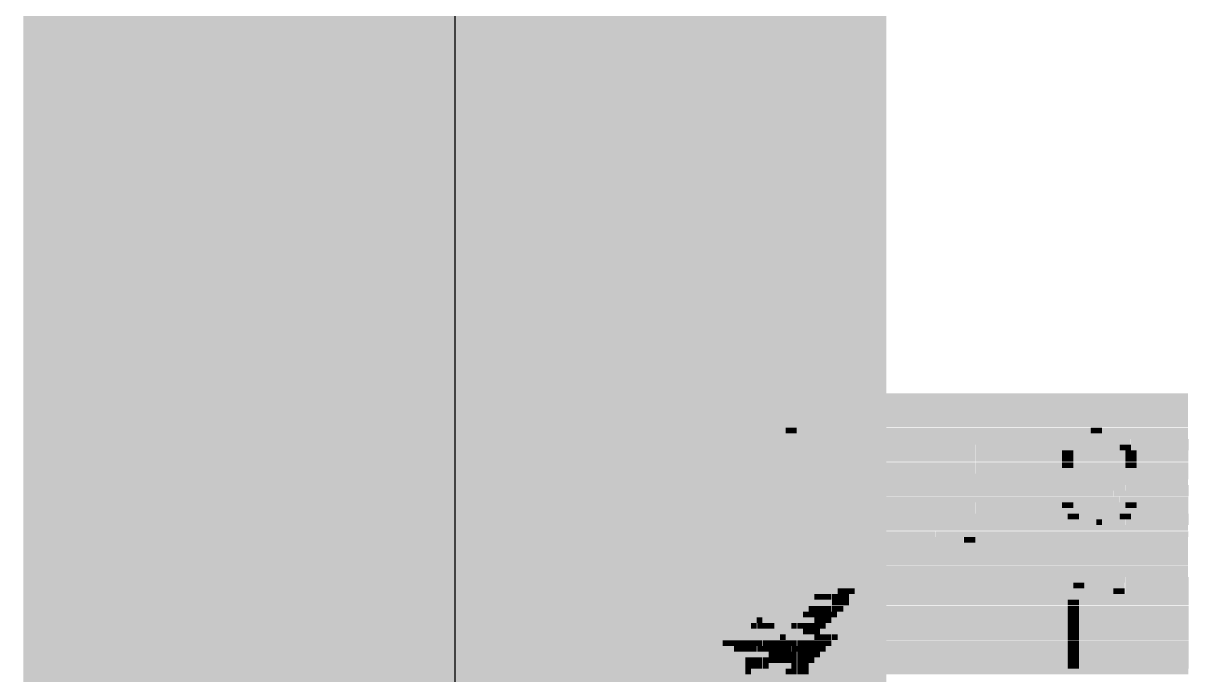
# Model space of a CAD drawing. Extents: x -0.1 to 41.6, y -0.1 to 60.7.
# Drawn here: x -0.0762 to 0.1296, y 0.0798 to 0.1949 of the extents above; entities that cross this region are included whole.
import ezdxf

# ---------------------------------------------------------------- set-up
doc = ezdxf.new("R2010")
doc.units = 0
for name, color, linetype in [('1', 12, 'CONTINUOUS'), ('16', 132, 'CONTINUOUS'), ('20', 31, 'CONTINUOUS'), ('201', 132, 'CONTINUOUS'), ('202', 110, 'CONTINUOUS')]:
    doc.layers.add(name, color=color, linetype=linetype)

# ---------------------------------------------------------------- blocks, each defined once
blk = doc.blocks.new('RECT')
blk.add_solid([(-0.5, -0.5), (0.5, -0.5), (-0.5, 0.5), (0.5, 0.5)])

msp = doc.modelspace()

# ---------------------------------------------------------------- linework, layer by layer
at = {"layer": '1', "const_width": 0.1524}
msp.add_lwpolyline([(0, 0), (0, 60.579)], dxfattribs=at)
at = {"layer": '16', "const_width": 0.1524}
msp.add_lwpolyline([(0, 0), (0, 60.579)], dxfattribs=at)
at = {"layer": '20'}
msp.add_line((0, 60.63), (0, 0), dxfattribs=at)

# ---------------------------------------------------------------- block references
at = {"layer": '201', "yscale": 0.001}
for p, xscale in [((0.0183, 0.1229), 0.0071), ((0.0183, 0.1219), 0.0071), ((0.0284, 0.1229), 0.0051), ((0.029, 0.1219), 0.0061), ((0.0381, 0.1219), 0.0061), ((0.0386, 0.1229), 0.0051), ((0.0483, 0.1229), 0.0061), ((0.0483, 0.1219), 0.0061), ((0.0584, 0.1219), 0.0061), ((0.0569, 0.1229), 0.003), ((0.0599, 0.1229), 0.001), ((0.0681, 0.1229), 0.0051), ((0.0686, 0.1219), 0.0061), ((0.0777, 0.1219), 0.0061), ((0.0782, 0.1229), 0.0051), ((0.0884, 0.1219), 0.0071), ((0.0889, 0.1229), 0.0061), ((0.1133, 0.1219), 0.0081), ((0.1133, 0.1229), 0.002), ((0.0183, 0.1209), 0.0071), ((0.0183, 0.1199), 0.0071), ((0.0183, 0.1189), 0.0071), ((0.029, 0.1209), 0.0061), ((0.029, 0.1199), 0.0061), ((0.029, 0.1189), 0.0061), ((0.0381, 0.1209), 0.0061), ((0.0381, 0.1199), 0.0061), ((0.0381, 0.1189), 0.0061), ((0.0483, 0.1209), 0.0061), ((0.0483, 0.1199), 0.0061), ((0.0483, 0.1189), 0.0061), ((0.0584, 0.1209), 0.0061), ((0.0584, 0.1199), 0.0061), ((0.0584, 0.1189), 0.0061), ((0.0686, 0.1209), 0.0061), ((0.0686, 0.1199), 0.0061), ((0.0686, 0.1189), 0.0061), ((0.0777, 0.1209), 0.0061), ((0.0777, 0.1199), 0.0061), ((0.0777, 0.1189), 0.0061), ((0.0884, 0.1209), 0.0071), ((0.0884, 0.1199), 0.0071), ((0.0884, 0.1189), 0.0071), ((0.1087, 0.1199), 0.0031), ((0.1082, 0.1189), 0.002), ((0.1097, 0.1209), 0.0031), ((0.1173, 0.1209), 0.0041), ((0.1184, 0.1199), 0.002), ((0.1194, 0.1189), 0.002), ((0.0183, 0.1179), 0.0071), ((0.029, 0.1179), 0.0061), ((0.0381, 0.1179), 0.0061), ((0.0483, 0.1179), 0.0061), ((0.0584, 0.1179), 0.0061), ((0.0686, 0.1179), 0.0061), ((0.0777, 0.1179), 0.0061), ((0.0884, 0.1179), 0.0071), ((0.1082, 0.1179), 0.002), ((0.1194, 0.1179), 0.002), ((0.0183, 0.1168), 0.0071), ((0.0183, 0.1158), 0.0071), ((0.0183, 0.1148), 0.0071), ((0.029, 0.1168), 0.0061), ((0.029, 0.1158), 0.0061), ((0.029, 0.1148), 0.0061), ((0.0381, 0.1168), 0.0061), ((0.0381, 0.1158), 0.0061), ((0.0381, 0.1148), 0.0061), ((0.0483, 0.1168), 0.0061), ((0.0483, 0.1158), 0.0061), ((0.0483, 0.1148), 0.0061), ((0.0584, 0.1168), 0.0061), ((0.0584, 0.1158), 0.0061), ((0.0584, 0.1148), 0.0061), ((0.0686, 0.1168), 0.0061), ((0.0686, 0.1158), 0.0061), ((0.0686, 0.1148), 0.0061), ((0.0777, 0.1168), 0.0061), ((0.0777, 0.1158), 0.0061), ((0.0782, 0.1148), 0.0051), ((0.0884, 0.1168), 0.0071), ((0.0884, 0.1158), 0.0071), ((0.0884, 0.1148), 0.0071), ((0.1087, 0.1158), 0.0031), ((0.1082, 0.1168), 0.002), ((0.1107, 0.1148), 0.0051), ((0.1194, 0.1168), 0.002), ((0.0183, 0.1138), 0.0071), ((0.0183, 0.1128), 0.0071), ((0.029, 0.1138), 0.0061), ((0.029, 0.1128), 0.0061), ((0.0381, 0.1138), 0.0061), ((0.0381, 0.1128), 0.0061), ((0.0483, 0.1138), 0.0061), ((0.0483, 0.1128), 0.0061), ((0.0584, 0.1138), 0.0061), ((0.0584, 0.1128), 0.0061), ((0.0686, 0.1138), 0.0061), ((0.0686, 0.1128), 0.0061), ((0.0782, 0.1138), 0.0051), ((0.0787, 0.1128), 0.0061), ((0.0884, 0.1138), 0.0071), ((0.0884, 0.1128), 0.0071), ((0.1133, 0.1138), 0.0081), ((0.1158, 0.1128), 0.0051), ((0.0183, 0.1118), 0.0071), ((0.0183, 0.1107), 0.0071), ((0.029, 0.1118), 0.0061), ((0.029, 0.1107), 0.0061), ((0.0381, 0.1118), 0.0061), ((0.0381, 0.1107), 0.0061), ((0.0483, 0.1118), 0.0061), ((0.0483, 0.1107), 0.0061), ((0.0584, 0.1118), 0.0061), ((0.0584, 0.1107), 0.0061), ((0.0686, 0.1118), 0.0061), ((0.0686, 0.1107), 0.0061), ((0.0782, 0.1118), 0.0071), ((0.0777, 0.1107), 0.0061), ((0.0884, 0.1118), 0.0071), ((0.0884, 0.1107), 0.0071), ((0.1179, 0.1118), 0.0031), ((0.1189, 0.1107), 0.0031), ((0.0183, 0.1097), 0.0071), ((0.0183, 0.1087), 0.0071), ((0.029, 0.1097), 0.0061), ((0.029, 0.1087), 0.0061), ((0.0381, 0.1097), 0.0061), ((0.0386, 0.1087), 0.0051), ((0.0483, 0.1097), 0.0061), ((0.0483, 0.1087), 0.0061), ((0.0584, 0.1097), 0.0061), ((0.0584, 0.1087), 0.0061), ((0.0686, 0.1097), 0.0061), ((0.0686, 0.1087), 0.0061), ((0.0777, 0.1097), 0.0061), ((0.0777, 0.1087), 0.0061), ((0.0884, 0.1097), 0.0071), ((0.0884, 0.1087), 0.0071), ((0.1087, 0.1087), 0.0031), ((0.1082, 0.1097), 0.002), ((0.1189, 0.1087), 0.0031), ((0.1194, 0.1097), 0.002), ((0.0183, 0.1077), 0.0071), ((0.0183, 0.1067), 0.0071), ((0.029, 0.1077), 0.0061), ((0.029, 0.1067), 0.0061), ((0.0381, 0.1077), 0.0061), ((0.0381, 0.1067), 0.0061), ((0.0483, 0.1077), 0.0061), ((0.0483, 0.1067), 0.0061), ((0.0584, 0.1077), 0.0061), ((0.0584, 0.1067), 0.0061), ((0.0681, 0.1077), 0.0051), ((0.0686, 0.1067), 0.0061), ((0.0777, 0.1077), 0.0061), ((0.0777, 0.1067), 0.0061), ((0.0884, 0.1077), 0.0071), ((0.0884, 0.1067), 0.0071), ((0.1092, 0.1077), 0.002), ((0.1113, 0.1067), 0.0041), ((0.1163, 0.1067), 0.0041), ((0.1184, 0.1077), 0.002), ((0.0183, 0.1057), 0.0071), ((0.0183, 0.1046), 0.0071), ((0.029, 0.1057), 0.0061), ((0.029, 0.1046), 0.0061), ((0.0381, 0.1057), 0.0061), ((0.0386, 0.1046), 0.0051), ((0.0483, 0.1057), 0.0061), ((0.0483, 0.1046), 0.0061), ((0.0584, 0.1057), 0.0061), ((0.0584, 0.1046), 0.0061), ((0.0686, 0.1057), 0.0061), ((0.0686, 0.1046), 0.0061), ((0.0782, 0.1057), 0.0051), ((0.0782, 0.1046), 0.0051), ((0.0879, 0.1057), 0.0061), ((0.0864, 0.1046), 0.003), ((0.1138, 0.1057), 0.0071), ((0.0183, 0.1036), 0.0071), ((0.0183, 0.1026), 0.0071), ((0.0284, 0.1036), 0.0051), ((0.029, 0.1026), 0.0061), ((0.0381, 0.1036), 0.0061), ((0.0381, 0.1026), 0.0061), ((0.0483, 0.1036), 0.0061), ((0.0483, 0.1026), 0.0061), ((0.0584, 0.1036), 0.0061), ((0.0584, 0.1026), 0.0061), ((0.0686, 0.1036), 0.0061), ((0.0686, 0.1026), 0.0061), ((0.0777, 0.1036), 0.0061), ((0.0777, 0.1026), 0.0061), ((0.0899, 0.1026), 0.0041), ((0.0909, 0.1036), 0.002), ((0.0183, 0.1016), 0.0071), ((0.0183, 0.1006), 0.0071), ((0.0284, 0.1006), 0.0051), ((0.029, 0.1016), 0.0061), ((0.0381, 0.1006), 0.0061), ((0.0386, 0.1016), 0.0051), ((0.0483, 0.1016), 0.0061), ((0.0483, 0.1006), 0.0061), ((0.0584, 0.1016), 0.0061), ((0.0584, 0.1006), 0.0061), ((0.0686, 0.1016), 0.0061), ((0.0686, 0.1006), 0.0061), ((0.0777, 0.1016), 0.0061), ((0.0772, 0.1006), 0.0051), ((0.0884, 0.1006), 0.0071), ((0.0889, 0.1016), 0.0061), ((0.1138, 0.0965), 0.0091), ((0.1138, 0.0975), 0.0051), ((0.0366, 0.0945), 0.062), ((0.0696, 0.0945), 0.002), ((0.0879, 0.0945), 0.0244), ((0.1097, 0.0945), 0.0031), ((0.1102, 0.0955), 0.002), ((0.1168, 0.0955), 0.003), ((0.1173, 0.0945), 0.002), ((0.0345, 0.0935), 0.0579), ((0.0361, 0.0925), 0.061), ((0.0655, 0.0935), 0.002), ((0.0686, 0.0925), 0.002), ((0.0691, 0.0935), 0.001), ((0.0869, 0.0925), 0.0264), ((0.0874, 0.0935), 0.0254), ((0.1097, 0.0935), 0.0031), ((0.1092, 0.0925), 0.002), ((0.1179, 0.0935), 0.0031), ((0.1179, 0.0925), 0.0031), ((0.034, 0.0914), 0.0569), ((0.0335, 0.0904), 0.0559), ((0.0635, 0.0904), 0.002), ((0.0645, 0.0914), 0.002), ((0.0665, 0.0904), 0.002), ((0.0676, 0.0914), 0.002), ((0.0859, 0.0904), 0.0284), ((0.0864, 0.0914), 0.0274), ((0.1092, 0.0914), 0.002), ((0.1092, 0.0904), 0.002), ((0.1179, 0.0914), 0.0031), ((0.1179, 0.0904), 0.0031), ((0.0295, 0.0894), 0.0478), ((0.029, 0.0884), 0.0467), ((0.0544, 0.0884), 0.002), ((0.0589, 0.0894), 0.0091), ((0.0579, 0.0884), 0.0031), ((0.0615, 0.0884), 0.002), ((0.0645, 0.0884), 0.002), ((0.0655, 0.0894), 0.002), ((0.0848, 0.0884), 0.0305), ((0.0853, 0.0894), 0.0295), ((0.1092, 0.0894), 0.002), ((0.1092, 0.0884), 0.002), ((0.1179, 0.0894), 0.0031), ((0.1179, 0.0884), 0.0031), ((0.0335, 0.0874), 0.0559), ((0.0315, 0.0864), 0.0518), ((0.061, 0.0864), 0.0051), ((0.0635, 0.0874), 0.002), ((0.066, 0.0864), 0.001), ((0.0838, 0.0864), 0.0325), ((0.0843, 0.0874), 0.0315), ((0.1092, 0.0874), 0.002), ((0.1092, 0.0864), 0.002), ((0.1179, 0.0874), 0.0031), ((0.1179, 0.0864), 0.0031), ((0.0264, 0.0853), 0.0417), ((0.0274, 0.0843), 0.0437), ((0.0493, 0.0853), 0.002), ((0.0513, 0.0843), 0.002), ((0.0523, 0.0853), 0.002), ((0.0544, 0.0843), 0.002), ((0.0554, 0.0853), 0.002), ((0.0574, 0.0843), 0.002), ((0.0584, 0.0853), 0.002), ((0.0605, 0.0843), 0.002), ((0.0615, 0.0853), 0.002), ((0.064, 0.0843), 0.001), ((0.065, 0.0853), 0.001), ((0.0828, 0.0843), 0.0345), ((0.0833, 0.0853), 0.0335), ((0.1092, 0.0853), 0.002), ((0.1092, 0.0843), 0.002), ((0.1179, 0.0853), 0.0031), ((0.1179, 0.0843), 0.0031), ((0.0284, 0.0823), 0.0457), ((0.0305, 0.0833), 0.0498), ((0.0533, 0.0823), 0.002), ((0.0564, 0.0823), 0.002), ((0.0569, 0.0833), 0.001), ((0.0594, 0.0823), 0.002), ((0.0599, 0.0833), 0.001), ((0.062, 0.0823), 0.001), ((0.063, 0.0833), 0.001), ((0.0818, 0.0823), 0.0366), ((0.0823, 0.0833), 0.0356), ((0.1092, 0.0833), 0.002), ((0.1092, 0.0823), 0.002), ((0.1179, 0.0833), 0.0031), ((0.1179, 0.0823), 0.0031), ((0.0284, 0.0813), 0.0457), ((0.0284, 0.0803), 0.0457), ((0.0533, 0.0813), 0.002), ((0.0554, 0.0803), 0.0061), ((0.0574, 0.0813), 0.0041), ((0.061, 0.0813), 0.001), ((0.061, 0.0803), 0.001), ((0.0813, 0.0813), 0.0376), ((0.0813, 0.0803), 0.0376), ((0.1092, 0.0813), 0.002), ((0.1179, 0.0813), 0.0031)]:
    msp.add_blockref('RECT', p, dxfattribs=dict(at, xscale=xscale))
at = {"layer": '202', "yscale": 0.001}
for p, xscale in [((0.0645, 0.129), 0.13), ((0.0645, 0.128), 0.13), ((0.0645, 0.127), 0.13), ((0.0645, 0.126), 0.13), ((0.0645, 0.125), 0.13), ((0.0645, 0.124), 0.13), ((0.0071, 0.1229), 0.0152), ((0.0071, 0.1219), 0.0152), ((0.0239, 0.1229), 0.0041), ((0.0239, 0.1219), 0.0041), ((0.0335, 0.1229), 0.0051), ((0.0335, 0.1219), 0.0031), ((0.0432, 0.1229), 0.0041), ((0.0432, 0.1219), 0.0041), ((0.0533, 0.1229), 0.0041), ((0.0533, 0.1219), 0.0041), ((0.0589, 0.1229), 0.001), ((0.063, 0.1229), 0.0051), ((0.0635, 0.1219), 0.0041), ((0.0732, 0.1229), 0.0051), ((0.0732, 0.1219), 0.003), ((0.0833, 0.1229), 0.0051), ((0.0828, 0.1219), 0.0041), ((0.1021, 0.1229), 0.0203), ((0.1006, 0.1219), 0.0173), ((0.1219, 0.1229), 0.0152), ((0.1234, 0.1219), 0.0122), ((0.0071, 0.1209), 0.0152), ((0.0071, 0.1199), 0.0152), ((0.0071, 0.1189), 0.0152), ((0.0239, 0.1209), 0.0041), ((0.0239, 0.1199), 0.0041), ((0.0239, 0.1189), 0.0041), ((0.0335, 0.1209), 0.0031), ((0.0335, 0.1199), 0.0031), ((0.0335, 0.1189), 0.0031), ((0.0432, 0.1209), 0.0041), ((0.0432, 0.1199), 0.0041), ((0.0432, 0.1189), 0.0041), ((0.0533, 0.1209), 0.0041), ((0.0533, 0.1199), 0.0041), ((0.0533, 0.1189), 0.0041), ((0.0635, 0.1209), 0.0041), ((0.0635, 0.1199), 0.0041), ((0.0635, 0.1189), 0.0041), ((0.0732, 0.1209), 0.003), ((0.0732, 0.1199), 0.003), ((0.0732, 0.1189), 0.003), ((0.0828, 0.1209), 0.0041), ((0.0828, 0.1199), 0.0041), ((0.0828, 0.1189), 0.0041), ((0.1001, 0.1209), 0.0163), ((0.0996, 0.1199), 0.0152), ((0.0996, 0.1189), 0.0152), ((0.1138, 0.1189), 0.0091), ((0.1138, 0.1199), 0.0071), ((0.1133, 0.1209), 0.0041), ((0.1245, 0.1209), 0.0102), ((0.1245, 0.1199), 0.0102), ((0.125, 0.1189), 0.0091), ((0.0071, 0.1179), 0.0152), ((0.0239, 0.1179), 0.0041), ((0.0335, 0.1179), 0.0031), ((0.0432, 0.1179), 0.0041), ((0.0533, 0.1179), 0.0041), ((0.0635, 0.1179), 0.0041), ((0.0732, 0.1179), 0.003), ((0.0828, 0.1179), 0.0041), ((0.0996, 0.1179), 0.0152), ((0.1138, 0.1179), 0.0091), ((0.125, 0.1179), 0.0091), ((0.0071, 0.1168), 0.0152), ((0.0071, 0.1158), 0.0152), ((0.0071, 0.1148), 0.0152), ((0.0239, 0.1168), 0.0041), ((0.0239, 0.1158), 0.0041), ((0.0239, 0.1148), 0.0041), ((0.0335, 0.1168), 0.0031), ((0.0335, 0.1158), 0.0031), ((0.0335, 0.1148), 0.0031), ((0.0432, 0.1168), 0.0041), ((0.0432, 0.1158), 0.0041), ((0.0432, 0.1148), 0.0041), ((0.0533, 0.1168), 0.0041), ((0.0533, 0.1158), 0.0041), ((0.0533, 0.1148), 0.0041), ((0.0635, 0.1168), 0.0041), ((0.0635, 0.1158), 0.0041), ((0.0635, 0.1148), 0.0041), ((0.0737, 0.1148), 0.0041), ((0.0732, 0.1168), 0.003), ((0.0732, 0.1158), 0.003), ((0.0828, 0.1168), 0.0041), ((0.0828, 0.1158), 0.0041), ((0.0828, 0.1148), 0.0041), ((0.1001, 0.1148), 0.0163), ((0.0996, 0.1168), 0.0152), ((0.0996, 0.1158), 0.0152), ((0.1138, 0.1168), 0.0091), ((0.1199, 0.1158), 0.0193), ((0.1214, 0.1148), 0.0163), ((0.125, 0.1168), 0.0091), ((0.0071, 0.1138), 0.0152), ((0.0071, 0.1128), 0.0152), ((0.0239, 0.1138), 0.0041), ((0.0239, 0.1128), 0.0041), ((0.0335, 0.1138), 0.0031), ((0.0335, 0.1128), 0.0031), ((0.0432, 0.1138), 0.0041), ((0.0432, 0.1128), 0.0041), ((0.0533, 0.1138), 0.0041), ((0.0533, 0.1128), 0.0041), ((0.0635, 0.1138), 0.0041), ((0.0635, 0.1128), 0.0041), ((0.0737, 0.1138), 0.0041), ((0.0737, 0.1128), 0.0041), ((0.0828, 0.1138), 0.0041), ((0.0833, 0.1128), 0.0031), ((0.1006, 0.1138), 0.0173), ((0.1026, 0.1128), 0.0213), ((0.1234, 0.1138), 0.0122), ((0.124, 0.1128), 0.0112), ((0.0071, 0.1118), 0.0152), ((0.0071, 0.1107), 0.0152), ((0.0239, 0.1118), 0.0041), ((0.0239, 0.1107), 0.0041), ((0.0335, 0.1118), 0.0031), ((0.0335, 0.1107), 0.0031), ((0.0432, 0.1118), 0.0041), ((0.0432, 0.1107), 0.0041), ((0.0533, 0.1118), 0.0041), ((0.0533, 0.1107), 0.0041), ((0.0635, 0.1118), 0.0041), ((0.0635, 0.1107), 0.0041), ((0.0732, 0.1118), 0.003), ((0.0732, 0.1107), 0.003), ((0.0828, 0.1107), 0.0041), ((0.0833, 0.1118), 0.0031), ((0.1041, 0.1118), 0.0244), ((0.1046, 0.1107), 0.0254), ((0.1245, 0.1118), 0.0102), ((0.125, 0.1107), 0.0091), ((0.0071, 0.1097), 0.0152), ((0.0071, 0.1087), 0.0152), ((0.0239, 0.1097), 0.0041), ((0.0239, 0.1087), 0.0041), ((0.0335, 0.1097), 0.0031), ((0.034, 0.1087), 0.0041), ((0.0432, 0.1097), 0.0041), ((0.0432, 0.1087), 0.0041), ((0.0533, 0.1097), 0.0041), ((0.0533, 0.1087), 0.0041), ((0.0635, 0.1097), 0.0041), ((0.0635, 0.1087), 0.0041), ((0.0732, 0.1097), 0.003), ((0.0732, 0.1087), 0.003), ((0.0828, 0.1097), 0.0041), ((0.0828, 0.1087), 0.0041), ((0.0996, 0.1097), 0.0152), ((0.0996, 0.1087), 0.0152), ((0.1138, 0.1097), 0.0091), ((0.1138, 0.1087), 0.0071), ((0.125, 0.1097), 0.0091), ((0.125, 0.1087), 0.0091), ((0.0071, 0.1077), 0.0152), ((0.0071, 0.1067), 0.0152), ((0.0239, 0.1077), 0.0041), ((0.0239, 0.1067), 0.0041), ((0.0335, 0.1077), 0.0031), ((0.0335, 0.1067), 0.0031), ((0.0432, 0.1077), 0.0041), ((0.0432, 0.1067), 0.0041), ((0.0533, 0.1077), 0.0041), ((0.0533, 0.1067), 0.0041), ((0.0635, 0.1077), 0.0041), ((0.0635, 0.1067), 0.0041), ((0.0726, 0.1077), 0.0041), ((0.0732, 0.1067), 0.003), ((0.0828, 0.1077), 0.0041), ((0.0828, 0.1067), 0.0041), ((0.1001, 0.1077), 0.0163), ((0.1006, 0.1067), 0.0173), ((0.1138, 0.1077), 0.0071), ((0.1138, 0.1067), 0.001), ((0.124, 0.1067), 0.0112), ((0.1245, 0.1077), 0.0102), ((0.0071, 0.1057), 0.0152), ((0.0071, 0.1046), 0.0152), ((0.0239, 0.1057), 0.0041), ((0.0239, 0.1046), 0.0041), ((0.0335, 0.1057), 0.0031), ((0.034, 0.1046), 0.0041), ((0.0432, 0.1057), 0.0041), ((0.0432, 0.1046), 0.0041), ((0.0533, 0.1057), 0.0041), ((0.0533, 0.1046), 0.0041), ((0.0635, 0.1057), 0.0041), ((0.0635, 0.1046), 0.0041), ((0.0737, 0.1057), 0.0041), ((0.0737, 0.1046), 0.0041), ((0.0828, 0.1057), 0.0041), ((0.0828, 0.1046), 0.0041), ((0.1087, 0.1046), 0.0417), ((0.1006, 0.1057), 0.0193), ((0.1234, 0.1057), 0.0122), ((0.0071, 0.1036), 0.0152), ((0.0071, 0.1026), 0.0152), ((0.0239, 0.1036), 0.0041), ((0.0239, 0.1026), 0.0041), ((0.033, 0.1036), 0.0041), ((0.0335, 0.1026), 0.0031), ((0.0432, 0.1036), 0.0041), ((0.0432, 0.1026), 0.0041), ((0.0533, 0.1036), 0.0041), ((0.0533, 0.1026), 0.0041), ((0.0635, 0.1036), 0.0041), ((0.0635, 0.1026), 0.0041), ((0.0732, 0.1036), 0.003), ((0.0732, 0.1026), 0.003), ((0.0853, 0.1036), 0.0091), ((0.0843, 0.1026), 0.0071), ((0.1107, 0.1036), 0.0376), ((0.1107, 0.1026), 0.0376), ((0.0071, 0.1016), 0.0152), ((0.0071, 0.1006), 0.0152), ((0.0239, 0.1016), 0.0041), ((0.0239, 0.1006), 0.0041), ((0.033, 0.1006), 0.0041), ((0.034, 0.1016), 0.0041), ((0.0432, 0.1016), 0.0041), ((0.0432, 0.1006), 0.0041), ((0.0533, 0.1016), 0.0041), ((0.0533, 0.1006), 0.0041), ((0.0635, 0.1016), 0.0041), ((0.0635, 0.1006), 0.0041), ((0.0732, 0.1016), 0.003), ((0.0732, 0.1006), 0.003), ((0.0823, 0.1006), 0.0051), ((0.0833, 0.1016), 0.0051), ((0.1107, 0.1016), 0.0376), ((0.1107, 0.1006), 0.0376), ((0.0645, 0.0996), 0.13), ((0.0645, 0.0985), 0.13), ((0.0554, 0.0975), 0.1118), ((0.0544, 0.0965), 0.1097), ((0.1229, 0.0975), 0.0132), ((0.124, 0.0965), 0.0112), ((0.0025, 0.0945), 0.0061), ((0.0544, 0.0955), 0.1097), ((0.0681, 0.0945), 0.001), ((0.0732, 0.0945), 0.0051), ((0.1041, 0.0945), 0.0081), ((0.1133, 0.0955), 0.0041), ((0.1138, 0.0945), 0.0051), ((0.124, 0.0955), 0.0112), ((0.124, 0.0945), 0.0112), ((0.0025, 0.0935), 0.0061), ((0.0025, 0.0925), 0.0061), ((0.064, 0.0935), 0.001), ((0.0676, 0.0935), 0.002), ((0.0671, 0.0925), 0.001), ((0.0721, 0.0935), 0.0051), ((0.0716, 0.0925), 0.0041), ((0.1041, 0.0935), 0.0081), ((0.1041, 0.0925), 0.0081), ((0.1133, 0.0925), 0.0061), ((0.1138, 0.0935), 0.0051), ((0.1245, 0.0935), 0.0102), ((0.1245, 0.0925), 0.0102), ((0.0025, 0.0914), 0.0061), ((0.0025, 0.0904), 0.0061), ((0.062, 0.0904), 0.001), ((0.063, 0.0914), 0.001), ((0.065, 0.0904), 0.001), ((0.066, 0.0914), 0.001), ((0.0696, 0.0904), 0.0041), ((0.0706, 0.0914), 0.0041), ((0.1041, 0.0914), 0.0081), ((0.1041, 0.0904), 0.0081), ((0.1133, 0.0914), 0.0061), ((0.1133, 0.0904), 0.0061), ((0.1245, 0.0914), 0.0102), ((0.1245, 0.0904), 0.0102), ((0.0025, 0.0894), 0.0061), ((0.0025, 0.0884), 0.0061), ((0.0528, 0.0884), 0.001), ((0.0538, 0.0894), 0.001), ((0.0559, 0.0884), 0.001), ((0.0599, 0.0884), 0.001), ((0.063, 0.0884), 0.001), ((0.064, 0.0894), 0.001), ((0.0676, 0.0884), 0.0041), ((0.0686, 0.0894), 0.0041), ((0.1041, 0.0894), 0.0081), ((0.1041, 0.0884), 0.0081), ((0.1133, 0.0894), 0.0061), ((0.1133, 0.0884), 0.0061), ((0.1245, 0.0894), 0.0102), ((0.1245, 0.0884), 0.0102), ((0.0025, 0.0874), 0.0061), ((0.0025, 0.0864), 0.0061), ((0.0579, 0.0864), 0.001), ((0.062, 0.0874), 0.001), ((0.0645, 0.0864), 0.002), ((0.0665, 0.0874), 0.0041), ((0.0671, 0.0864), 0.001), ((0.1041, 0.0874), 0.0081), ((0.1041, 0.0864), 0.0081), ((0.1133, 0.0874), 0.0061), ((0.1133, 0.0864), 0.0061), ((0.1245, 0.0874), 0.0102), ((0.1245, 0.0864), 0.0102), ((0.0025, 0.0853), 0.0061), ((0.0025, 0.0843), 0.0061), ((0.0478, 0.0853), 0.001), ((0.0498, 0.0843), 0.001), ((0.0508, 0.0853), 0.001), ((0.0528, 0.0843), 0.001), ((0.0538, 0.0853), 0.001), ((0.0559, 0.0843), 0.001), ((0.0569, 0.0853), 0.001), ((0.0589, 0.0843), 0.001), ((0.0599, 0.0853), 0.001), ((0.0625, 0.0843), 0.002), ((0.0635, 0.0853), 0.002), ((0.065, 0.0843), 0.001), ((0.066, 0.0853), 0.001), ((0.1041, 0.0853), 0.0081), ((0.1041, 0.0843), 0.0081), ((0.1133, 0.0853), 0.0061), ((0.1133, 0.0843), 0.0061), ((0.1245, 0.0853), 0.0102), ((0.1245, 0.0843), 0.0102), ((0.0025, 0.0833), 0.0061), ((0.0025, 0.0823), 0.0061), ((0.0518, 0.0823), 0.001), ((0.0549, 0.0823), 0.001), ((0.0559, 0.0833), 0.001), ((0.0584, 0.0833), 0.002), ((0.0579, 0.0823), 0.001), ((0.0615, 0.0833), 0.002), ((0.061, 0.0823), 0.001), ((0.063, 0.0823), 0.001), ((0.064, 0.0833), 0.001), ((0.1041, 0.0833), 0.0081), ((0.1041, 0.0823), 0.0081), ((0.1133, 0.0833), 0.0061), ((0.1133, 0.0823), 0.0061), ((0.1245, 0.0833), 0.0102), ((0.1245, 0.0823), 0.0102), ((0.0025, 0.0813), 0.0061), ((0.0025, 0.0803), 0.0061), ((0.0518, 0.0813), 0.001), ((0.0518, 0.0803), 0.001), ((0.0549, 0.0813), 0.001), ((0.0594, 0.0803), 0.002), ((0.0599, 0.0813), 0.001), ((0.062, 0.0813), 0.001), ((0.062, 0.0803), 0.001), ((0.1041, 0.0813), 0.0081), ((0.1148, 0.0803), 0.0295), ((0.1133, 0.0813), 0.0061), ((0.1245, 0.0813), 0.0102)]:
    msp.add_blockref('RECT', p, dxfattribs=dict(at, xscale=xscale))

doc.saveas('drawing.dxf')
